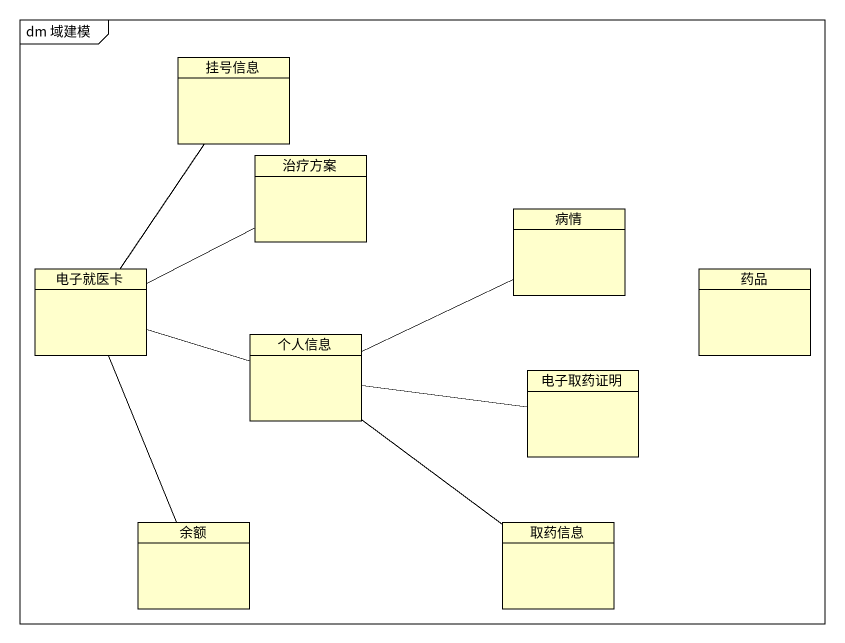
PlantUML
@startuml
mainframe dm 域建模
hide circle
hide empty members
class 挂号信息
class 治疗方案
class 病情
class 电子就医卡
class 药品
class 个人信息
class 电子取药证明
class 余额
class 取药信息
电子就医卡 -up- 挂号信息
电子就医卡 -right- 治疗方案
电子就医卡 -right- 个人信息
电子就医卡 -- 余额
个人信息 -right- 病情
个人信息 -right- 电子取药证明
个人信息 -- 取药信息
@enduml
